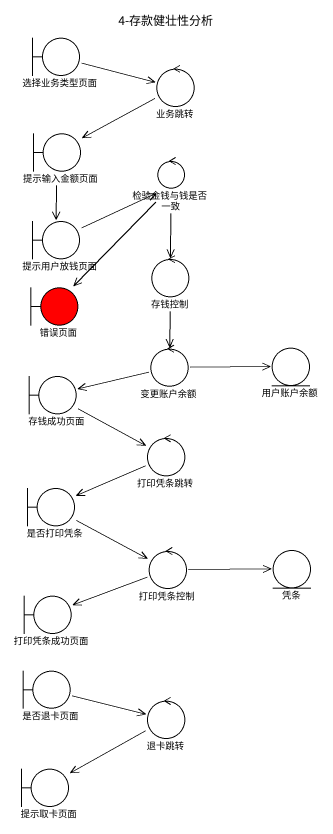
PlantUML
@startuml
title 4-存款健壮性分析
boundary 选择业务类型页面
control 业务跳转
boundary 提示输入金额页面
control 检验金钱与钱是否一致
boundary 提示用户放钱页面
control 存钱控制
boundary 错误页面 #FF0000
boundary 存钱成功页面
control 变更账户余额
entity 用户账户余额
control 打印凭条跳转
boundary 是否打印凭条
control 打印凭条控制
entity 凭条
boundary 打印凭条成功页面
boundary 是否退卡页面
control 退卡跳转
boundary 提示取卡页面
选择业务类型页面 -right-> 业务跳转
业务跳转 -left-> 提示输入金额页面
提示输入金额页面 --> 提示用户放钱页面
检验金钱与钱是否一致 --> 存钱控制
检验金钱与钱是否一致 --> 错误页面
提示用户放钱页面 -right-> 检验金钱与钱是否一致
存钱控制 --> 变更账户余额
存钱成功页面 -right-> 打印凭条跳转
变更账户余额 -left-> 存钱成功页面
变更账户余额 -right-> 用户账户余额
打印凭条跳转 -left-> 是否打印凭条
是否打印凭条 -right-> 打印凭条控制
打印凭条控制 -right-> 凭条
打印凭条控制 -left-> 打印凭条成功页面
是否退卡页面 -right-> 退卡跳转
退卡跳转 -left-> 提示取卡页面
@enduml
